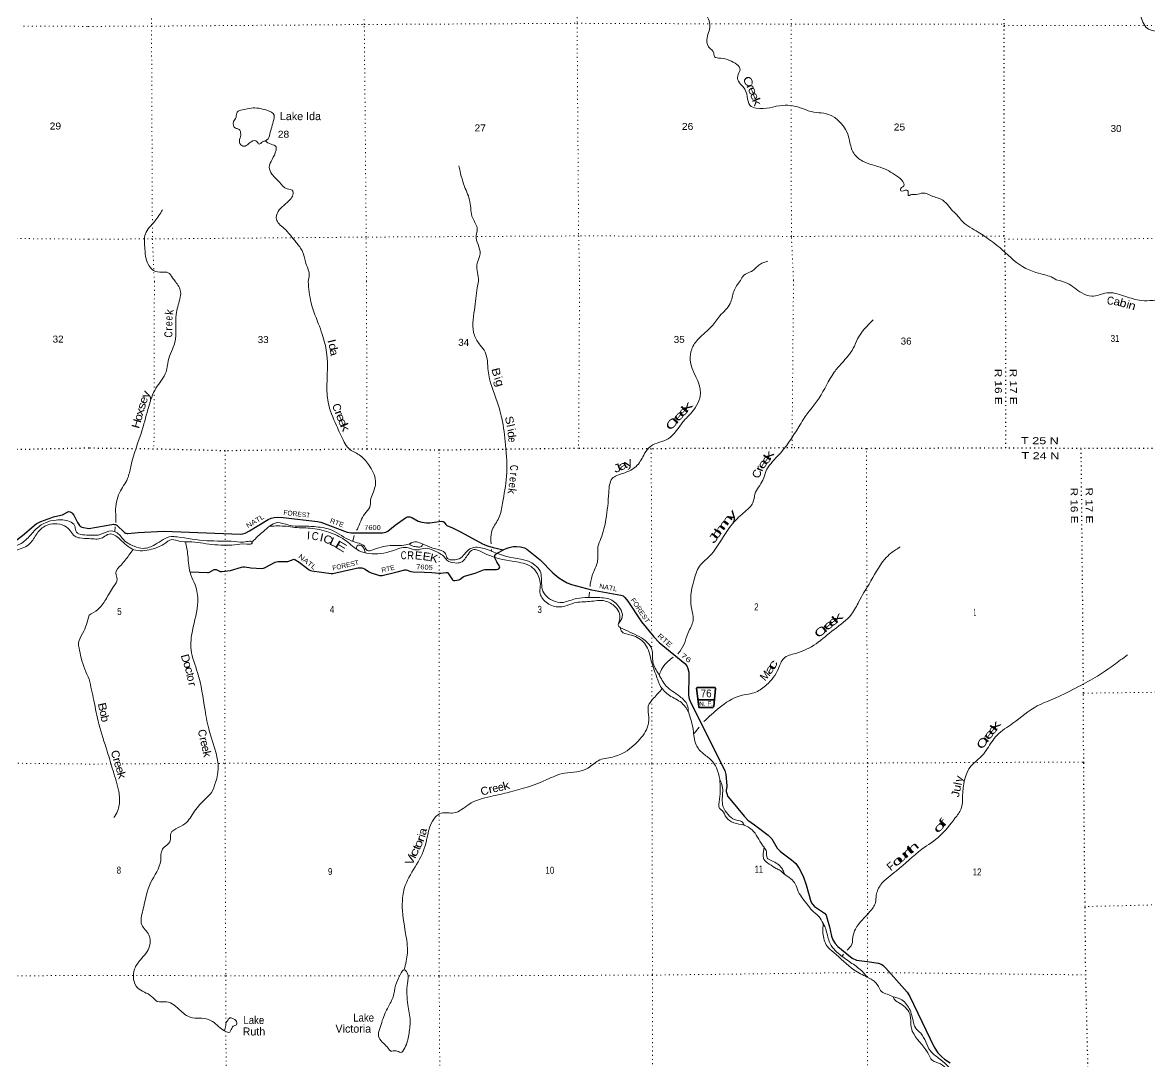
# Model space of a CAD drawing. Header units: feet. Extents: x -3 to 248627, y 0 to 184934.
# Drawn here: x 29363 to 57535, y 26392 to 52369 of the extents above; entities that cross this region are included whole.
import ezdxf
from ezdxf.enums import TextEntityAlignment as Align

# ---------------------------------------------------------------- set-up
doc = ezdxf.new("R2010")
doc.units = ezdxf.units.FT
doc.header["$LTSCALE"] = 70
doc.linetypes.add('DOTTED', pattern=[1.5, 0.3, -1.2])
for name, color, linetype, lineweight in [('27', 7, 'Continuous', 35), ('29', 7, 'Continuous', 25), ('30', 7, 'Continuous', 35), ('39', 7, 'Continuous', 13), ('6', 7, 'DOTTED', 25), ('7', 7, 'DOTTED', 13)]:
    doc.layers.add(name, color=color, linetype=linetype, lineweight=lineweight)
doc.layers.add('41', color=7, linetype='Continuous')

msp = doc.modelspace()

# ---------------------------------------------------------------- linework, layer by layer
at = {"layer": '27'}
msp.add_line((46253.31, 35430.57), (46658.38, 35430.57), dxfattribs=at)
msp.add_lwpolyline([(46299.16, 35240.02), (46280.18, 35242.13), (46268.94, 35261.82), (46213.41, 35722.48), (46219.03, 35733.73), (46233.09, 35742.17), (46674.49, 35740.76), (46681.52, 35736.54), (46688.55, 35721.07), (46641.45, 35267.45), (46632.31, 35248.46), (46621.78, 35239.31)], close=True, dxfattribs=at)
at = {"layer": '29'}
for points in [[(29155.71, 39381.94), (29364.05, 39540.24), (29702.88, 39833.72), (29823.2, 39896.19), (30094.6, 39996.99), (30140.64, 40011.34), (30320.68, 40050.71), (30359.22, 40062.46), (30498.48, 40136.24), (30519.6, 40142.09), (30549.76, 40138.54), (30585.2, 40120.8), (30606.32, 40101.68), (30643.25, 40050.83), (30740.53, 39868.69), (30786.04, 39795.71), (30815.4, 39767.68), (30849.42, 39752.92), (31021.96, 39715.89)], [(31021.96, 39715.89), (31598.17, 39822.35), (31636.35, 39823.14), (31660.43, 39822.32), (31689.85, 39816), (31716.54, 39802.89), (31914.43, 39615.44), (31933.58, 39604.26), (31949.87, 39597.71), (31975.19, 39591.17), (31996.46, 39591.43), (32254.85, 39614.89), (32895.96, 39650.43), (34810.4, 39578.19), (34870.91, 39581.45), (34927.02, 39600.66), (35040.35, 39661.77), (35507.53, 39945.48), (35582.71, 39977.48), (35657.52, 39996.49), (35739.24, 39998.17), (35876.01, 39991.62), (36740.49, 39894.73), (36820.7, 39876.09), (37477.64, 39626.45), (37582.23, 39608.05), (37688.19, 39609.48), (38359.01, 39613.96), (38443.65, 39627.54), (38497.82, 39655.34), (38679.04, 39801.54), (38934.94, 39986.35), (38990.37, 40010.1), (39044.22, 40009.99), (39092.67, 39996.58), (39255.61, 39901.02), (39342.53, 39874.04), (39463.62, 39856.31), (39542.49, 39856.33), (39835.77, 39902.12), (39878.94, 39896.28), (39906.66, 39875.52), (39942.1, 39822.32), (39973.77, 39796.34), (40114.47, 39730.79), (40315.52, 39631.41), (40876.63, 39323.01), (40984.69, 39281.48), (41129.65, 39246), (41378.54, 39187.06)], [(33567.75, 38637.51), (33988.76, 38615.63), (34009.95, 38618.72), (34035.05, 38628.33), (34156.15, 38693.35), (34184.66, 38697.02), (34201.92, 38694.09), (34307.25, 38643.43), (34325.97, 38639.41), (34346.65, 38639.41), (34561.63, 38666.87), (34836.93, 38755.42), (34873.69, 38760.93), (34907.82, 38759.85), (35027.43, 38739.16), (35070.27, 38733.84), (35346.41, 38719.95), (35382.98, 38723.45), (35414.35, 38734.73), (35682.65, 38875.69), (35712.65, 38886.2), (35743.66, 38892.11), (35808.78, 38896.45), (35960.74, 38889.15), (35995.2, 38891.41), (36130.57, 38946.78), (36153.17, 38948.49), (36171.92, 38942.35), (36281.87, 38878.86), (36529.29, 38683.77), (36561.79, 38667.41), (36594.27, 38657.17), (37075.69, 38590.67), (37102.27, 38590.67), (37121.43, 38592.02), (37635.75, 38711.25), (37754.95, 38731.96), (37808.12, 38737.87), (37843.56, 38731.96), (37867.19, 38726.05), (37908.54, 38711.27), (38027.05, 38634.98), (38075.45, 38612.84), (38265.96, 38547.82), (38285.15, 38543.39), (38319.12, 38539.7), (38354.56, 38544.87), (38730.54, 38630.67), (38920.16, 38685.99), (38933.46, 38686.74), (38952.66, 38685.27), (39072.27, 38643.14), (39125.35, 38632.75), (39399.97, 38624.16), (39598.44, 38615.17), (39780.9, 38602.07), (39823.94, 38601.78), (39955.15, 38621.07), (39977.52, 38619.51), (39992.29, 38606.21), (40110.43, 38434.8), (40119.29, 38425.93), (40136.8, 38419.14), (40170.98, 38415.59), (40268.98, 38433.9), (40292.07, 38442.19), (40306.84, 38451.05), (40378.72, 38510.82), (40395.45, 38519.03), (40414.64, 38526.42), (40680.8, 38598.79), (40884.25, 38686.76), (40918.69, 38694.47), (41209.3, 38694), (41241.62, 38698.58), (41268.21, 38711.88), (41288.88, 38732.57), (41293.08, 38756.71), (41290.36, 38773.94), (41224.12, 38884.91), (41167.36, 38987.06), (41166.31, 39009.65), (41173.7, 39040.68), (41194.37, 39073.19), (41208.81, 39087.73), (41229.81, 39104.22), (41382.55, 39187.08)], [(41378.54, 39187.06), (41451.34, 39219.42), (41529.6, 39244.61), (41630.02, 39265.29), (41714.72, 39269.19), (41813.14, 39256.43), (41910.6, 39232.78), (41973.69, 39200.25), (42304.03, 38938.84), (42618.77, 38609.04), (42770.08, 38486.54), (42879.36, 38415.61), (42977.07, 38361.84), (43089.06, 38321.03), (43583.46, 38184.26), (44317.81, 38053.55), (44379.74, 38031.39), (44421.09, 37995.93), (44495.12, 37903.82), (44839.1, 37387.36), (45141.75, 37010.28), (45279.3, 36867.39), (45919.93, 36344.47), (45968.73, 36284.72), (45998.27, 36213.79), (46015.99, 36122.17), (46021.99, 36051.72), (46013.14, 35549.46), (46030.75, 35455.72), (46078.58, 35342.9), (46919.76, 33670.64), (46947.62, 33563.65), (46972.34, 33281.58), (46969.6, 33258.42), (46954.51, 33176.89), (46955.2, 33144.57), (46974.83, 33065.6), (46988.99, 33028.19), (46996.55, 33014.53), (47084.03, 32911.5), (47405.14, 32523.48), (47498.65, 32429.35), (47661.02, 32309.89), (48006.65, 32051.05), (48098.16, 31956.64), (48231.12, 31728.91), (48302.01, 31652.07), (48350.86, 31612.46), (48584.46, 31436.91), (48691.87, 31344.7), (48776.22, 31220.97), (48880.9, 31025.51), (48949.16, 30812.09), (49068.05, 30392.87), (49105.36, 30333.94), (49163.03, 30268.82), (49410.63, 30097.37), (49453.88, 30050.21), (49479.63, 29961.14), (49537.03, 29758.55), (49583.83, 29521.19), (49619.23, 29437.57), (49678.35, 29337.95), (49744.55, 29269.49), (50103.65, 28977.39), (50209.71, 28922.41), (50480.46, 28893.71), (50763.33, 28849), (50824.31, 28826.66), (50865.66, 28803.02), (50944.48, 28725.41), (51475.38, 28125.57), (51539.06, 28031.64), (52155.49, 26747.09), (52247.9, 26607.12), (52333.33, 26515.01), (52413.3, 26447.52), (52550.75, 26361.48)]]:
    msp.add_lwpolyline(points, dxfattribs=at)
at = {"layer": '39'}
for p, q in [((31682.69, 39760.76), (31670.83, 39641.13)), ((37656.22, 39545.78), (37616.67, 39398.48)), ((41088.34, 39145.09), (41085.52, 39190.18)), ((43537.45, 38128.12), (43523.28, 37984.05)), ((46150.81, 34588.95), (46278.94, 34747.38)), ((49854.05, 29027.35), (49889.81, 29071.33))]:
    msp.add_line(p, q, dxfattribs=at)
for points in [[(62017.33, 51093.85), (61644.82, 51090.18), (61510.12, 51016.59), (61101.44, 50771.73), (60575.08, 50579.92), (60256.15, 50643.55), (59811.71, 50857.21), (59608.29, 51123.91), (59302.93, 51251.77), (58902.06, 51432.18), (58693.66, 51483.24), (58445.38, 51726.76), (57958.74, 51945.4), (57775.25, 52114.87), (57515.23, 52199.36), (57317.1, 52520.39), (57251.26, 52723.5), (57132.12, 52974.2), (56787.66, 53328.76), (56275.43, 53660.89), (55904.68, 53749.89), (55589.91, 53819.48), (55370.62, 54096.62), (55251.19, 54335.22), (55010.22, 54546.31), (54607.32, 54813.48), (54257.42, 54932.25), (53358.33, 55004.91), (53092.64, 55105.66), (52837.93, 55419.89), (52451.79, 56063.73), (52208.09, 56418.05), (51849.65, 56603.55), (50646.62, 57039.95), (50110.69, 56957.24), (49490.46, 56539.7), (49221.11, 56394.53), (49005.15, 56292.52)], [(41676.68, 55707.36), (41870.6, 55727.19), (41958.86, 55622.37), (42108.42, 55554.48), (42223.98, 55497.44), (42339.05, 55244.82), (42530.84, 55085.24), (42779.98, 55053.42), (43116.62, 54971.24), (43209.59, 54721.14), (43350.6, 54195.73), (43483.37, 54011.27), (43709.66, 53949.72), (44090.87, 54052.04), (44287.88, 54031.47), (44563.07, 53906.32), (44782.7, 53905.41), (44901.59, 53818.04), (45127.58, 53568.98), (45372.7, 53450.55), (45531.6, 53350.19), (45625.24, 53303.72), (45929.48, 53127.5), (46133.86, 52989.82), (46253.09, 52829.86), (46512.35, 52451), (46548.91, 52288.87), (46470.31, 51939.79), (46549.83, 51718.22), (46630.68, 51641.79), (46664.01, 51514.01), (46816.28, 51476.31), (47038.68, 51420.89), (47299.24, 51185.16), (47241.23, 51029.19), (47258.53, 50905.81), (47380.05, 50757.89), (47481.35, 50519.7), (47544.8, 50300.51), (47706.31, 50226.3), (48368.93, 50298.09), (48866.85, 50218.33), (49144.8, 50125.37), (49392.16, 50103.67), (49983.11, 49602.42), (50039.11, 49409.6), (50140.79, 49100.83), (50357.97, 48906.4), (50863.71, 48729.68), (51257.48, 48503.05), (51394.92, 48346.71), (51393.43, 48282.23), (51334.1, 48243.23), (51316.03, 48158.95), (51473.68, 48179.6), (51506.34, 48110.31), (51500.82, 48045.91), (51587.94, 48066.13), (51704.9, 48069.55), (51868.97, 48106.18), (52087.02, 48036.75), (52366.52, 47923.59), (52649.8, 47624.85), (52748.32, 47527.86), (52860.14, 47396.3), (53257, 47129.27), (53417.77, 47022.82), (53792.1, 46740.17), (54361.54, 46267.63), (54696.65, 46118.94), (54948.98, 46050.76), (55122.86, 45988.37), (55203.27, 45937.59)], [(35425.34, 49409.8), (35358.22, 49383.08), (35280.43, 49330.39), (35221.41, 49392.21), (35165.66, 49421.7), (34985.77, 49310.81), (34870.13, 49277.12), (34785.66, 49371.77), (34811.26, 49520.41), (34808.06, 49643.48), (34765.19, 49706.95), (34689.08, 49726.81), (34638.52, 49893.29), (34699.44, 50000.8), (34728.65, 50131.21), (34860.87, 50184.69), (35081.57, 50230.13), (35469.21, 50175.03), (35651.86, 50055.99), (35643.25, 49945.28), (35592.46, 49752.86), (35544.1, 49578.52), (35474.28, 49434.91), (35425.34, 49409.8)], [(35427.31, 49407.74), (35576.55, 49325.75), (35701.95, 49258.4), (35700.04, 49175.77), (35599.98, 48944.13), (35531.01, 48750.09), (35597.54, 48577.2), (35788.35, 48375.31), (35981.96, 48207.62), (36123.84, 48156.04), (36130.55, 48097.41), (35978.17, 47868.96), (35712.82, 47548.28), (35708.71, 47457.64), (35896.8, 47225.56), (36202.95, 46869.84), (36364.9, 46640.36), (36433.6, 46386.77), (36530.98, 46065.99), (36503.81, 45892.38)], [(40269.35, 48782.59), (40412.7, 48271.24), (40548.87, 47885.07), (40616, 47476.25), (40732.53, 47199.41), (40702.71, 47042.8), (40751.93, 46817.88), (40800.95, 46584.89), (40717.99, 46308.5), (40735.59, 46121.47), (40764.91, 45904.28)], [(32862.64, 47689.05), (32670.54, 47398.98), (32433.58, 47085.73), (32409.21, 46902.79), (32420.85, 46708.95), (32451.33, 46458.24), (32559.23, 46244.09), (32636.1, 46169.78), (32854.75, 46126.54), (32999.54, 46113.2), (33113.51, 45987.64), (33186.48, 45888.23)], [(47996.83, 46402.79), (47795.48, 46322.64), (47589.93, 46147.81), (47392.19, 46049.42), (47308.76, 45916.18)], [(55203.27, 45937.59), (55476.39, 45851.76), (55841.06, 45609.65), (56092.94, 45526.83), (56465.85, 45609.19), (56887.04, 45536.33), (57277.98, 45427.22), (57548.05, 45414.93), (58096.31, 45519.33), (58376.51, 45605.78), (58592.23, 45726.55), (58924.8, 45762.59), (59348.07, 45794.52), (59553.56, 45643.22), (59755.04, 45512.07), (59998.85, 45413.14), (60319.24, 45289.97), (60464.29, 45170.95), (60639.57, 45043.86), (60786.54, 44759.58), (61008.09, 44483.31), (61429.24, 44339.91), (61789.97, 44263.06), (62042.08, 44263.78)], [(33184.33, 45892.38), (33314.22, 45642.19), (33291.94, 45452.76), (33205.07, 45071.91), (33168.4, 44370.58), (33004.9, 43909.18), (32952.34, 43637.14), (32698.17, 43226.18), (32518.54, 42768.82), (32352.95, 42186.49), (32068.26, 41263.65), (31987.48, 40967.45), (31787.75, 40612.88), (31688.74, 40145.39), (31694.64, 39881.36), (31693.51, 39869.92)], [(36503.81, 45892.38), (36577.1, 45359.67), (36784.37, 44773.04), (36872.91, 44515), (36973.43, 44063.48), (36973.02, 43315.77), (37003.01, 42878.41), (37210.28, 42295.81), (37403.54, 41880.5), (37516.32, 41717.17), (37776.22, 41559.78), (38013.91, 41315.75), (38187.02, 40908.51), (38176.86, 40767.44), (38065.82, 40422.89), (38043.56, 40249.59), (37916.49, 40086.43), (37732.88, 39703.64), (37713.89, 39672.69)], [(41076.33, 39337.24), (41070.34, 39433.16), (41106.76, 39685.06), (41272.19, 39981.2), (41363.09, 40349.95), (41464.23, 41023.02), (41438.46, 41811.05), (41344.1, 42474.19), (41227.43, 42883.4), (41002.13, 43663.52), (40925.8, 44129.13), (40802.95, 44302.54), (40657.97, 44548.52), (40660.33, 45181.35), (40698.79, 45467.51), (40731.18, 45731.5), (40764.91, 45904.28)], [(47308.76, 45916.18), (47142.33, 45646.22), (47053.48, 45345.99), (46797.35, 45035.81), (46589.61, 44771.94), (46262.93, 44463.82), (46091.47, 44199.93), (46053.03, 43931.91), (46312.57, 43101.38), (46094.64, 42625.91), (45878.85, 42392.28), (45505.76, 41963.28), (45068.3, 41776.16), (44915.02, 41590.86), (44731.45, 41298.76), (44368.56, 41095.47), (44106.47, 40966.68), (44019.62, 40622.11), (43946.69, 39947.01), (43821.47, 39469.45), (43748.79, 39257.89), (43740.54, 38915.28), (43627.51, 38609.02), (43556.81, 38324.9), (43550.88, 38264.6)], [(50628.69, 44936.27), (50239.44, 44456.9), (50128.46, 44223.19), (49844.08, 43852.57), (49652.48, 43622.95), (49275.24, 42980.32), (48883.94, 42448.54), (48766.94, 42257.16), (48240.5, 41525.96), (47946.03, 41145.26), (47869.33, 40927.66), (47669.6, 40577.13), (47623.13, 40363.53), (47532.36, 40240.66), (47227.88, 39962.75), (46935.43, 39592.14), (46511.86, 38999.92), (46314.24, 38812.63), (46158.86, 38466.1), (46067.9, 37988.52), (46091.92, 37694.25), (46132.1, 37454.39), (46023.1, 37154.18), (45801.12, 36652.51), (45742.52, 36583.01)], [(31023.28, 39550.17), (30691.86, 39663.93), (30665.06, 39795.22), (30539.3, 39893.21), (30202.42, 39930.52), (29933.94, 39863.95), (29679.74, 39683.89), (29474.11, 39460.11), (29328.01, 39346.63), (29029.06, 39242.71), (28577.86, 39206.8), (27991.12, 39295.18), (27748.98, 39235.05), (27622.68, 39091.14), (27498.67, 38973.41), (27303.9, 39015.63), (26850.84, 39185.36), (26362.81, 39474.37), (25907.24, 39787.26), (25692.64, 40049.41), (25733.92, 40147.78), (25734.69, 40220.35), (25654.04, 40207.02), (25598.05, 40050.33), (25740.95, 39859.44), (25820.26, 39745.77), (25799.67, 39701.62), (25646.9, 39719.24), (25404.18, 39796.2), (25309.33, 39962.43), (25295.01, 40131.91), (25422.98, 40243.55), (25472.51, 40359.99), (25262.97, 40529.36), (25046.03, 40533.72)], [(24548.37, 39752.15), (24817.8, 39727.34), (25082.99, 39682.42), (25244.04, 39686.89), (25492.47, 39579.64), (25745.42, 39518.7), (25990.78, 39502.2), (26189.15, 39419.62), (26871.11, 39007.76), (27333.5, 38856.02), (27670.25, 38830.62), (27793.03, 39022.95), (27870.99, 39163.3), (28190.62, 39127.93), (28665.24, 39095.07), (29211.53, 39178.44), (29549.35, 39342.46), (29725.07, 39592.73), (29954.59, 39792.08), (30164.39, 39838.41), (30415.38, 39783.55), (30560.91, 39651.09), (30668.3, 39529.09), (30794.59, 39481.49), (31025.66, 39469.34)], [(35099.7, 39373.49), (35255.78, 39534.14), (35384.83, 39644.89), (35534.04, 39773.77)], [(35534.04, 39773.77), (35731.61, 39864.32), (36017.56, 39801.75), (36346.28, 39779.22), (36700.99, 39760.82), (37097.99, 39673.87), (37579.54, 39411.52), (37775.01, 39348.9), (37907.99, 39274.24), (37974.44, 39169.39), (38141.73, 39193.45), (38607.36, 39293.88), (38992.33, 39319.8), (39171.74, 39382.15), (39322.88, 39347.77), (39435.72, 39299.32), (39687.61, 39210.46), (39933.43, 39093.39), (39989.79, 38968.39), (40138.92, 38932.01), (40280.02, 38962.14), (40546.19, 39207.82), (40640.94, 39244.03), (40820.31, 39235.84), (41438.94, 39025.78), (42172.45, 38805.57), (42301.35, 38648.28), (42341.47, 38297.57), (42391.75, 38108.09), (42564.99, 37944.72), (42796.73, 37865.95), (43145.45, 37948.32), (43705.77, 37994.27), (44062.48, 37939.59), (44296.16, 37725.79), (44356.5, 37512.12), (44261.04, 37339.85)], [(44260.86, 37338.19), (44288.02, 37594.8), (44181.29, 37756.11), (43931.46, 37905.43), (43540.45, 37893.62), (43153.46, 37855.61), (42917.61, 37775.17), (42633.43, 37777.39), (42363.46, 37967.03), (42301.05, 38085.98), (42307.2, 38277.44), (42212.66, 38620.13), (42075.69, 38765.34), (41656.54, 38890.6), (40872.65, 39116.89), (40618.74, 39185.6), (40499.76, 39070.81), (40322.29, 38873.43), (40173.14, 38857.41), (39973.65, 38926.08), (39889.05, 39022.88), (39766.15, 39107.62), (39389.32, 39218.74), (39230.08, 39182.58), (38970.12, 39239.2), (38615.35, 39162.87), (38026.8, 39090.75), (37780.95, 39163.48), (37454.58, 39407.58), (37079.81, 39605.36), (36612.29, 39720.58), (36170.91, 39745.09), (35954.54, 39773.19), (35537.36, 39775.29)], [(31023.28, 39550.17), (31323.62, 39573.28), (31585.68, 39659.75), (31728.75, 39609.26), (31916.08, 39409.6), (32153.83, 39274.4), (32381.55, 39221.83), (32675.86, 39316.34), (33083.1, 39517.58), (33226.19, 39509.42), (33973.87, 39412.13), (34661.14, 39391.48), (34971.52, 39389.24), (35088.41, 39383.11), (35100.49, 39354.88), (34967.45, 39328.78), (34659.07, 39308.85), (34098.78, 39319.33), (33526.42, 39384.24), (33274.5, 39402.57), (33099.18, 39440.99), (32891.52, 39326.26), (32587.12, 39199.51), (32145.72, 39187.74), (31797.19, 39452.01), (31660.2, 39554.9), (31525.17, 39579.18), (31388.08, 39502.69), (31267.79, 39459.13), (31196.45, 39454.37), (31025.66, 39469.34)], [(31025.43, 37547.53), (31243.99, 37692.98), (31443.65, 37942.74), (31639.33, 38265.06), (31730.13, 38452.43), (31693.93, 38599.58), (31827.07, 38805.05), (32022.7, 39048.77), (32129.76, 39198.61)], [(33438.77, 39390.14), (33496, 39043.67), (33568.29, 38557.9), (33676.99, 38305.9), (33743.27, 37888.67), (33611.87, 37171.28), (33577.34, 36683.58), (33738.26, 36115.13), (33925.19, 35179.85), (34037.75, 34637.63), (34240.73, 33569.32), (34186.2, 33365.81), (34085.29, 33120), (33827.16, 32854.16), (33577.06, 32517.77), (33462.1, 32370.73), (33256.45, 32241.9), (33070.94, 32090.88), (33056.73, 31911.52), (32859.1, 31700.05), (32816.62, 31419.94), (32570.43, 30871.93), (32370.52, 30172.74), (32344.12, 29809.99), (32519.32, 29559.95), (32539.32, 29277.78), (32313.4, 28933.31), (32162.12, 28703.67), (32238.44, 28232.01), (32589.02, 28020.14), (32732.05, 27895.08), (32959.79, 27884.84), (33316.4, 27656.84), (33614.59, 27481.28), (33848.38, 27473.05), (34108.33, 27394.26), (34265.47, 27263.15), (34410.52, 27156.23)], [(37722.49, 39203.38), (37716.51, 39270.34), (37752.81, 39298.53), (37853.57, 39274.28), (37907.94, 39195.64), (37932.93, 39102.27)], [(39077.87, 39350.9), (39044.73, 39321.78), (39105.18, 39283.44), (39240.2, 39257.14), (39334.93, 39269.17), (39367.97, 39325.92)], [(46395.86, 34891.8), (46781.87, 35236.99), (47302.02, 35534.89), (47697.11, 35629.32), (47965.26, 35810.51), (48257.73, 36211.36), (48392.91, 36469.23), (48695.3, 36595.98), (49199.29, 36835.45), (49648.94, 37193.86), (50088.52, 37574.45), (50272.11, 37896.78), (50526.29, 38327.88), (50921.67, 38952.37), (51070.89, 39099.38), (51306.79, 39258.43)], [(31027.27, 37552.72), (30864.04, 37091.95), (30764.96, 36857.06), (30775.72, 36731.97), (30829.44, 36481.47), (30917.05, 36200.4), (31029.64, 35948.03)], [(44260.86, 37338.19), (44253.6, 37298.56), (44312.01, 37236.04)], [(44310.73, 37237.41), (44541.72, 37129.06), (44986.99, 36862.7), (45095.73, 36695.34), (45121.76, 36382.94), (45266.7, 36072.46), (45455.99, 35780.09), (45794.45, 35519.86), (45981.77, 35302.06), (46010.64, 35127.96)], [(46010.64, 35127.96), (45864.89, 35336.41), (45572.75, 35520.02), (45335.04, 35737.86), (45210.24, 36024.14), (45071.4, 36439.41), (45009.06, 36679.28), (44908.38, 36850.67), (44588.03, 37048.41), (44316.02, 37191.7), (44312.01, 37236.04)], [(45626.71, 36497.06), (45506.72, 36402.81), (45365.55, 36237.65), (45278.13, 36052.15)], [(49975.78, 29177.05), (50098.09, 29327.46), (50116.32, 29492.71), (50186.97, 29704.28), (50539.92, 30131.28), (50685.16, 30366.98), (50705.41, 30548.35), (50822.46, 30814.29), (51205.58, 31154.62), (51848.82, 31700.32), (52296.43, 32030.52), (52673.57, 32471.61), (52824.86, 32705.29), (52865.34, 33025.7), (53079.4, 33783.33), (53361.71, 34049.16), (53478.7, 34210.31), (53724.77, 34548.71), (54121.98, 34848.72), (54728.87, 35281.58), (55194.56, 35484.8), (55757.03, 35764.53), (56234.84, 36028.19), (56640.1, 36304.01), (56986.9, 36559.71)], [(31029.64, 35948.03), (31145.99, 35413.64), (31272.64, 34831.1), (31479.86, 34147.74), (31624.7, 33661.92), (31767.52, 33143.86), (31779.42, 32803.25), (31737.01, 32654.14), (31642.2, 32488.95)], [(38903.91, 28689.49), (38982.67, 29105.81), (38938.6, 29597.6), (38856.38, 30343.35), (38906.97, 30718.18), (39175.33, 31256.09), (39429.57, 31783.94), (39661.73, 32479.08), (39831.09, 32599.88), (40145.51, 32605.69), (40516.47, 32819.06), (41066.8, 33018.18), (41532.44, 33126.67), (42473.83, 33440.38), (42909.26, 33603.31), (43223.69, 33633.32), (43495.83, 33729.86), (43796.25, 33931.18), (44155.04, 34013.55), (44749.82, 34400.07), (44997.94, 34786.84), (45014.21, 35068.98), (45006.27, 35278.59), (45139.4, 35471.97), (45351.85, 35714.31)], [(46009.89, 35130.74), (46126.55, 34695.33), (46202.92, 34308.32), (46366.06, 34100.61), (46581.62, 33929.15), (46710.5, 33731.54), (46790.96, 33447.32)], [(46790.96, 33447.32), (46786.66, 32951.53), (46790.56, 32719.76), (46853.01, 32663.28), (46957.72, 32491.9), (47143.07, 32360.76), (47407.13, 32304.1)], [(46790.96, 33447.32), (46847.32, 33316.27), (46857.21, 32965.59), (46877.25, 32760), (47000.09, 32570.47), (47165.28, 32439.35), (47340.6, 32390.85), (47401.38, 32305.33)], [(47407.06, 32304.14), (47600.48, 32183.08), (47737.43, 32001.59), (47862.28, 31799.96), (47902.56, 31747.53)], [(47902.56, 31747.53), (47880.28, 31537.95), (47894.34, 31453.29), (48031.32, 31328.24), (48202.58, 31219.28), (48305.33, 31166.81), (48416.13, 31063.94)], [(47902.56, 31747.53), (47960.95, 31634.63), (47979.01, 31485.47), (48091.83, 31410.82), (48345.68, 31223.21), (48393.99, 31122.4), (48416.07, 31063.99)], [(48416.13, 31063.94), (48682.04, 30831.98), (48756.51, 30644.49), (49006.23, 30291.62), (49090.82, 30176.68), (49270.11, 30017.33), (49380.86, 29839.89)], [(61000.29, 30323.18), (60899.37, 30061.26), (60949.55, 29680.31), (61153, 29484.67), (61503.61, 29341.32), (61699.03, 29200.1), (61789.54, 28855.4), (61535.26, 28250.97), (61027.07, 27725.33), (60329.57, 27443.68), (59758.97, 27055.12), (59335.55, 26728.94), (58994.74, 26376.49), (58528.95, 25989.88), (58069.22, 25605.27), (57317.2, 25162.44), (57174.02, 25009.37), (56645.84, 24773.96), (55698.38, 24423.97), (55563.25, 24254.77), (55492.56, 23990.81), (55337.14, 23575.75), (55228.16, 23307.78), (55125.21, 23011.6), (55066.31, 22892.8)], [(49381.31, 29838.96), (49372.67, 29604.1), (49479.31, 29273.5), (49642.48, 29120.21), (50148.12, 28684.52), (50480.57, 28500.87)], [(50478.55, 28502.89), (50305.33, 28690.45), (50025.29, 28894.21), (49721.08, 29128.21), (49580.09, 29289.55), (49475.45, 29583.87), (49427.17, 29745.14), (49380.86, 29839.89)], [(38354.63, 26875.23), (38262, 27026.45), (38292.34, 27215.88), (38431.62, 27608.77), (38574.88, 27886.79), (38627.35, 28011.71), (38643.51, 28080.22), (38710.17, 28362.33), (38829.22, 28606.1), (38895.78, 28686.67), (38960.24, 28638.25), (38986.29, 28354.07), (38998.08, 27807.89), (39052.28, 27408.8), (39017.82, 27056.13), (38918.88, 26729.71), (38812, 26618.94), (38703.19, 26661.34), (38566.13, 26653.38), (38509.73, 26713.88), (38457.37, 26778.42), (38356.65, 26877.24)], [(50480.57, 28500.87), (50605.49, 28430.24), (50762.61, 28270.91), (50837.11, 28137.84), (50980.17, 28073.25), (51129.28, 28006.63)], [(51123.4, 28009.26), (51308.62, 27952.08), (51530.19, 27716.12), (51636.82, 27359.32), (51675.05, 27248.45), (51818.06, 27097.19), (52057.66, 26657.66), (52263.14, 26476.12), (52651.92, 26109.04), (52875.46, 25790.44), (53080.74, 25240.09), (53388.83, 24750.13), (53793.71, 24320.56), (53922.64, 24217.68), (53952.8, 24090.69), (53956.69, 23826.67), (54034.96, 23224.01), (54103.44, 23141.33), (54409.61, 22812.6), (54431.21, 22767.45)], [(54429.74, 22768.24), (54192, 22931.66), (53863.66, 23262.43), (53857.7, 23411.57), (53847.87, 23861.01), (53777.41, 24012.21), (53590.08, 24195.75), (53459.14, 24330.88), (53370.59, 24556.67), (53205.43, 24764.37), (52931.65, 25342.99), (52746.5, 25834.88), (52609.54, 25998.22), (52311.43, 26330.98), (52103.89, 26421.82), (51991.12, 26605.31), (51606.47, 27153.77), (51570.27, 27296.89), (51556.3, 27540.76), (51300.5, 27841.24), (51167.53, 27936.06), (51129.28, 28006.63)], [(34410.52, 27156.23), (34442.85, 27293.25), (34454.98, 27363.78), (34491.28, 27416.15), (34525.58, 27470.54), (34640.45, 27456.35), (34723.03, 27361.57), (34710.91, 27309.18), (34632.29, 27274.97), (34581.86, 27194.39), (34541.51, 27127.92), (34412.54, 27156.23)]]:
    msp.add_spline(points, degree=3, dxfattribs=at)
at = {"layer": '6'}
msp.add_line((53948.41, 41731.4), (53938.59, 45932.97), dxfattribs=at)
for points in [[(53938.59, 45932.97), (53917.83, 46949.06), (53899.51, 47028.11), (53901.56, 52263.66), (53899.04, 52329.13), (53912.95, 57641.92), (53899.8, 62917.01), (53894.37, 68177.81), (53889.1, 74055.62)], [(31021.57, 41725.42), (29097.05, 41687.35), (27304.17, 41718.97), (24071.7, 41694.1), (21972.6, 41696.45), (18786.52, 41681.2), (16669.74, 41724.05), (14276.29, 41708.85)], [(62043.26, 41722.96), (61258.49, 41709.95), (59289.39, 41719.45), (55828.83, 41717.94), (53948.41, 41731.4), (50457.62, 41713.79), (48599.37, 41733.28), (45080.35, 41711.66), (43264.42, 41721.05), (39777.64, 41675.22), (37973.82, 41702.73), (34424.56, 41660.98), (32632.84, 41704.61), (31021.57, 41725.42)], [(56026.27, 21412.39), (56026.24, 23226.59), (56029.22, 24979.98), (55942.51, 28547.28), (55925.31, 30264.4), (55891.02, 33863.92), (55887.94, 35601.18), (55828.83, 41717.94)]]:
    msp.add_lwpolyline(points, dxfattribs=at)
at = {"layer": '7'}
for p, q in [((29387.67, 52281.81), (31007.06, 52272.59)), ((48636.68, 45920.92), (48599.37, 41733.28)), ((32658.88, 45892.1), (32648.95, 41704.42)), ((37961.54, 45900.41), (37973.82, 41702.73)), ((43288.61, 45910), (43264.42, 41721.05)), ((45080.35, 41711.66), (45091.65, 36720.72)), ((34424.56, 41660.98), (34424.48, 39398.47)), ((39777.55, 39174.84), (39777.64, 41675.22)), ((31032.43, 33828.17), (31602.79, 33831.39))]:
    msp.add_line(p, q, dxfattribs=at)
for points in [[(32567.89, 73922.46), (32552.43, 68281.03), (32585.83, 62922.82), (32590.09, 57611.63), (32587.8, 52278.41), (32610, 46958.76), (32658.88, 45892.1)], [(37961.54, 45900.41), (37955.18, 47003.81), (37906.7, 52320.03), (37934.76, 57634.52), (37922.16, 62933.79), (37896.31, 68269.66), (37917.56, 73987.57)], [(43250.15, 74010.73), (43239.24, 68304.68), (43258.97, 62964.92), (43242.95, 57648.14), (43225.33, 52349.55), (43265.75, 47033.52), (43288.61, 45910)], [(48636.68, 45920.92), (48583.45, 47022.73), (48575.07, 52329.97), (48550.43, 57631.54), (48564.67, 62958.44), (48552.87, 68291.97), (48547, 74056.87)], [(31007.06, 52272.59), (32587.8, 52278.41), (37906.7, 52320.03), (43225.33, 52349.55), (48575.07, 52329.97), (53899.04, 52329.13)], [(53902.23, 52292.76), (59284.84, 52300.68), (62014.19, 52289.47)], [(31014.38, 46952.85), (27345.76, 46984.3), (24319.33, 46966)], [(53899.51, 47028.11), (48583.45, 47022.73), (43265.75, 47033.52), (37955.18, 47003.81), (32610, 46958.76), (31014.38, 46952.85)], [(62028.79, 46984.52), (59284.75, 46975.48), (53917.83, 46949.06)], [(50491.1, 7261.74), (50491.11, 7293.49), (50504.05, 12593.38), (50488.84, 17899.92), (50477.68, 23250.78), (50486.67, 28605.67), (50483.52, 33853.75), (50457.62, 41713.79)], [(34424.48, 39303.3), (34424.29, 33847.31), (34443.53, 28534.73), (34447.46, 27325.36)], [(39798.94, 35.05), (39802.16, 2036.5), (39817.14, 7270.46), (39803.94, 12579.01), (39814.92, 17881.49), (39811.83, 23244.45), (39778.46, 28530.84), (39777.36, 33841.4), (39777.55, 39097.51)], [(45092.41, 36385.24), (45098.18, 33835.5), (45111.4, 28553.16), (45120.57, 23248.64), (45135.75, 17887.69), (45136.87, 12593.26), (45184.69, 7297.06), (45209.73, 2169.61), (45177.5, 45.16)], [(55887.94, 35601.18), (61295.47, 35665.77), (62059.9, 35677.63)], [(24152.17, 33822.44), (24187.8, 33822.36), (29141.36, 33849.04), (31032.43, 33828.17)], [(31857.21, 33832.82), (34424.29, 33847.31), (39777.36, 33841.4), (45116.32, 33837.51), (50491.58, 33853.74), (55889.01, 33880.04)], [(62074.47, 30379.77), (61272.42, 30397.55), (55925.31, 30264.4)], [(31039.7, 28544.9), (29196.1, 28532.54), (24194.92, 28535.49), (24149.78, 28535.47)], [(38779.39, 28531.57), (34434.53, 28534.73), (31039.7, 28544.9)], [(50266.87, 28615.06), (45105.35, 28551.15), (39778.46, 28530.84), (38993.4, 28531.41)], [(55942.41, 28557.37), (50484.66, 28617.76), (50377.42, 28616.43)], [(34448.04, 27144.55), (34460.76, 23226.18), (34469.92, 17899.5), (34626.19, 12544.49), (34466.08, 7283.95), (34465.18, 1990.01), (34480.35, 26.31)]]:
    msp.add_lwpolyline(points, dxfattribs=at)

# ---------------------------------------------------------------- texts
at = {"layer": '27', "width": 0.95}
for s, height, p in [('76', 194, (46453.14, 35498.2)), ('N. F.', 114.1, (46452.89, 35279.31))]:
    msp.add_text(s, height=height, rotation=0.63, dxfattribs=at).set_placement(p, align=Align.CENTER)
at = {"layer": '30'}
for s, rotation, width, p in [('NATL', 31.27, 1.2, (35208.98, 39850.32)), ('RTE', 339.193, 1.1, (37202.62, 39805.85)), ('7600', 0.383, 1.15, (38112.25, 39681.32)), ('NATL', 321.744, 1.25, (36448.85, 38836.35)), ('RTE', 12.855, 1.05, (38514.26, 38653.11)), ('7605', 357.406, 1.15, (39409.3, 38693.81)), ('NATL', 349.907, 1.1, (43993.45, 38183.65)), ('FOREST', 303.665, 1.1, (44757.81, 37635.69)), ('RTE', 318.777, 1.3, (45383.38, 36877.89)), ('76', 320.777, 1.55, (45915.4, 36438.53))]:
    msp.add_text(s, height=120, rotation=rotation, dxfattribs=dict(at, width=width)).set_placement(p, align=Align.CENTER)
for rotation, p in [(353.605, (36214.55, 40024.11)), (13.052, (37451.69, 38740.44))]:
    msp.add_text('FOREST', height=120, rotation=rotation, dxfattribs=at).set_placement(p, align=Align.CENTER)
at = {"layer": '41'}
for s, rotation, width, p in [('C', 298.972, 1.3, (47416.45, 50853.75)), ('r', 294.229, 1.45, (47476.84, 50731.41)), ('e', 291.849, 1.25, (47526.2, 50628.53)), ('e', 291.849, 1.25, (47576.88, 50491.86)), ('k', 291.95, 1.4, (47629.28, 50351.3)), ('C', 351.931, 0.9, (56547.98, 45316.51)), ('a', 348.459, 1.1, (56705.52, 45296.01)), ('b', 343.977, 1.15, (56851.26, 45257.97)), ('n', 343.448, 1.2, (57075.77, 45197.31)), ('e', 85.864, 0.8, (33110.35, 44831.99)), ('e', 87.864, 0.75, (33113.48, 44975.81)), ('C', 87.381, 0.8, (33108.45, 44567.29)), ('I', 283.732, 1.25, (36996.02, 44379.63)), ('d', 283.732, 1.25, (37030.79, 44237.36)), ('a', 282.54, 1.1, (37053.87, 44099.74)), ('B', 283.491, 1.2, (41108.4, 43605.04)), ('g', 286.119, 1.2, (41199.61, 43330.64)), ('y', 68.924, 1.3, (32531.36, 43038.51)), ('s', 74.206, 1.3, (32432.17, 42757.38)), ('e', 71.741, 1.15, (32477.39, 42899.43)), ('k', 47.69, 2.15, (46040, 42684.73)), ('o', 74.047, 1.1, (32351.22, 42471.5)), ('x', 74.206, 1.35, (32390.58, 42610.39)), ('r', 290.958, 1.35, (37182.82, 42575.67)), ('e', 293.047, 1.3, (37228.48, 42457.4)), ('r', 49.119, 2.1, (45765.15, 42383.19)), ('e', 49.119, 1.85, (45845.63, 42474.88)), ('e', 46.848, 1.95, (45951.83, 42587.1)), ('H', 74.047, 1.2, (32305.98, 42313.27)), ('e', 293.047, 1.3, (37280.26, 42335.67)), ('k', 293.933, 1.5, (37335.32, 42211.29)), ('S', 282.851, 1.15, (41441.78, 42405.67)), ('C', 48.856, 1.65, (45667.18, 42269.62)), ('d', 278.554, 1.1, (41494.16, 42054.96)), ('e', 275.554, 0.85, (41507.49, 41927.73)), ('y', 28.349, 1.55, (44551.91, 41279.02)), ('e', 56.661, 1.6, (47941.51, 41278.52)), ('e', 52.596, 1.75, (48033.24, 41390.4)), ('k', 56.927, 1.8, (48100.68, 41492.05)), ('C', 270.78, 0.75, (41550.58, 41233.3)), ('J', 20.383, 1.4, (44261.73, 41137.15)), ('a', 26.736, 1.5, (44406.98, 41203.18)), ('C', 70.156, 1.1, (47814.41, 41053.04)), ('r', 68.065, 1.4, (47872.82, 41181.85)), ('e', 261.841, 0.9, (41522.71, 40810.81)), ('e', 264.541, 0.85, (41537.69, 40950.81)), ('k', 261.841, 1.05, (41498.73, 40667.23)), ('n', 52.486, 1.85, (47051.17, 39874.27)), ('y', 50.96, 1.95, (47152.24, 39991.88)), ('h', 54.357, 1.75, (46874.69, 39644.72)), ('n', 52.486, 1.85, (46961.03, 39756.85)), ('C', 351.897, 0.9, (36666.02, 39430.11)), ('I', 347.296, 1.2, (36821.1, 39397.6)), ('C', 340.398, 1.1, (36962.43, 39349.57)), ('L', 336.503, 1.35, (37104.1, 39287.61)), ('J', 54.357, 1.9, (46715, 39422.03)), ('o', 54.357, 1.65, (46793.47, 39531.44)), ('E', 329.631, 1.65, (37274.37, 39187.22)), ('C', 0.325, 0.75, (38890.84, 38949.85)), ('R', 358.661, 0.9, (39061.93, 38947.33)), ('E', 355.532, 1.05, (39257.53, 38940.94)), ('E', 352.458, 1.15, (39455.02, 38918.79)), ('K', 347.263, 1.1, (39627.88, 38880.4)), ('e', 40.065, 1.85, (49685.78, 37325.08)), ('k', 40.065, 2.05, (49792.63, 37407.09)), ('C', 39.173, 1.55, (49369.49, 37061.39)), ('r', 39.173, 2, (49481.94, 37154.51)), ('e', 40.38, 1.85, (49575.16, 37236.12)), ('D', 285.154, 1.1, (33345.32, 36444.25)), ('o', 288.601, 1.15, (33400.98, 36283.26)), ('c', 56.605, 1.8, (48194.38, 36260.61)), ('c', 287.356, 1.3, (33440.06, 36150.57)), ('a', 54.075, 1.75, (48123.08, 36147.97)), ('r', 281.239, 1.1, (33515.02, 35809.31)), ('B', 282.2, 1.2, (31266.12, 35236.59)), ('b', 282.331, 1.1, (31330.15, 34942.64)), ('C', 281.742, 0.95, (33762.97, 34583.72)), ('e', 53.844, 1.7, (53597.54, 34514.04)), ('e', 51.752, 1.75, (53689.37, 34628.7)), ('k', 55.614, 1.85, (53765.73, 34727.87)), ('r', 281.746, 1.1, (33793.75, 34435.68)), ('C', 56.11, 1.45, (53435.12, 34294.68)), ('r', 54.11, 1.85, (53524.91, 34412.33)), ('C', 286.621, 1.05, (31594.07, 34044.84)), ('k', 281.746, 1.15, (33880.25, 34059.17)), ('r', 286.621, 1.25, (31634.93, 33907.12)), ('e', 286.581, 1.1, (31665.97, 33795.49)), ('e', 285.915, 1.1, (31710.31, 33659.38)), ('k', 285.915, 1.25, (31745.05, 33522)), ('y', 75.234, 1.15, (52864.05, 33432.86)), ('C', 17.063, 1.05, (40942.6, 33063.74)), ('r', 13.698, 1.15, (41086.22, 33105.25)), ('k', 15.436, 1.25, (41478.43, 33194.75)), ('u', 78.777, 1.15, (52814.56, 33207.45)), ('J', 78.777, 1.1, (52783.69, 33059.02)), ('f', 48.66, 2.15, (52439.16, 32296.54)), ('a', 75.537, 1.15, (39457.6, 32117.58)), ('o', 44.135, 2, (52343.01, 32186.67)), ('o', 64.38, 1.35, (39347.15, 31797.1)), ('r', 67.292, 1.4, (39400.96, 31920.99)), ('h', 40.173, 1.9, (51689.09, 31670.16)), ('V', 64.184, 1.35, (39145.64, 31378.43)), ('i', 64.184, 1.15, (39195.41, 31483.99)), ('c', 64.184, 1.55, (39240.03, 31581.29)), ('t', 64.38, 1.25, (39301.2, 31701.26)), ('u', 40.447, 2, (51402.14, 31427.31)), ('r', 40.447, 2.05, (51512.38, 31521.29)), ('t', 40.173, 1.8, (51602.45, 31597.02)), ('o', 40.447, 1.85, (51292.48, 31333.83))]:
    msp.add_text(s, height=200, rotation=rotation, dxfattribs=dict(at, width=width)).set_placement(p, align=Align.CENTER)
for s, p in [('Lake Ida', (35797.7, 49928.42)), ('Ruth', (34865.32, 27041.86)), ('Victoria', (37186.16, 27113.26))]:
    msp.add_text(s, height=200, dxfattribs=at).set_placement(p)
for s, rotation, p in [('i', 343.977, (56970.42, 45223.43)), ('k', 84.471, (33132.77, 45118.07)), ('r', 90.52, (33108.99, 44710.37)), ('i', 287.119, (41158.33, 43449.45)), ('C', 286.461, (37127.71, 42717.54)), ('l', 282.457, (41468.3, 42271.49)), ('i', 283.457, (41490.12, 42160.35)), ('r', 268.022, (41549.15, 41076.26)), ('I', 356.81, (36506.66, 39448.41)), ('t', 283.841, (33464.21, 36042.73)), ('M', 49.625, (47999.26, 35974)), ('o', 281.239, (33484.01, 35955.65)), ('o', 282.331, (31300.54, 35078.01)), ('e', 281.746, (33821.01, 34328.42)), ('e', 281.746, (33850.31, 34194.13)), ('e', 11.701, (41199.16, 33130.25)), ('e', 11.701, (41335.84, 33159.45)), ('l', 78.777, (52839.47, 33318.59)), ('i', 73.065, (39430.71, 32013.95)), ('F', 40.69, (51133.3, 31198.25))]:
    msp.add_text(s, height=200, rotation=rotation, dxfattribs=at).set_placement(p, align=Align.CENTER)
at = {"layer": '41', "width": 0.9}
for p in [(34884.34, 27327.38), (37628.48, 27389.24)]:
    msp.add_text('Lake', height=200, dxfattribs=at).set_placement(p)
at = {"layer": '6'}
for s, rotation, width, p in [('R 16 E', 270.134, 1.25, (53668.79, 43709.69)), ('R 17 E', 270.134, 1.25, (54043.78, 43710.53)), ('T 25 N', 359.59, 1.35, (54321.79, 41829.07)), ('T 24 N', 359.59, 1.35, (54333.65, 41453.67)), ('R 16 E', 270.554, 1.25, (55562.92, 40738.34)), ('R 17 E', 270.554, 1.25, (55938.27, 40741.41))]:
    msp.add_text(s, height=175, rotation=rotation, dxfattribs=dict(at, width=width)).set_placement(p)
at = {"layer": '7'}
for s, width, p in [('29', 1.1, (30041.23, 49693.32)), ('28', 1.1, (35743.06, 49488.22)), ('27', 1.1, (40661.78, 49645.66)), ('26', 1.1, (45845.6, 49684.15)), ('25', 1.1, (51142.13, 49668.83)), ('30', 1.05, (56563.59, 49630.99)), ('32', 1.05, (30115.43, 44366.64)), ('33', 1.05, (35242.36, 44354.53)), ('35', 1.05, (45642.49, 44358.43)), ('31', 0.85, (56564.83, 44384)), ('34', 1.05, (40254.47, 44285.05)), ('36', 1.05, (51315.62, 44317.05)), ('4', 0.85, (37043.74, 37603.51)), ('3', 0.85, (42235.9, 37608.32)), ('2', 0.85, (47651.88, 37670.95)), ('5', 0.85, (31729.64, 37557.6)), ('1', 0.4, (53137.06, 37536.73)), ('11', 0.65, (47668.28, 31113.87)), ('8', 0.85, (31715.99, 31089.1)), ('9', 0.85, (36999.31, 31055.61)), ('10', 0.85, (42435.53, 31085.63)), ('12', 0.85, (53115.49, 31043.14))]:
    msp.add_text(s, height=175, dxfattribs=dict(at, width=width)).set_placement(p)

doc.saveas('drawing.dxf')
